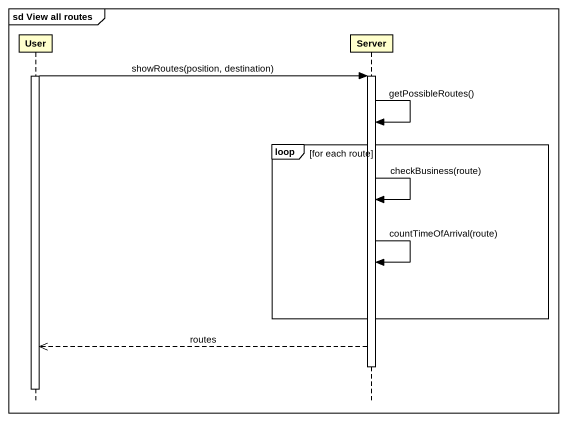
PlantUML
@startuml
mainframe sd View all routes
hide footbox
participant User
participant Server

activate User
User -> Server : showRoutes(position, destination)
activate Server
Server -> Server : getPossibleRoutes()
loop for each route
  Server -> Server : checkBusiness(route)
  Server -> Server : countTimeOfArrival(route)
end
Server -->> User : routes
deactivate Server
deactivate User
@enduml
